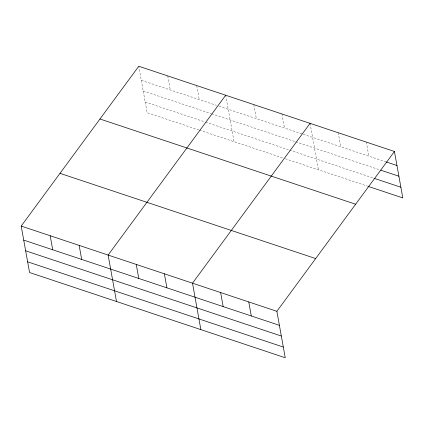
<?xml version="1.0" encoding="UTF-8"?>
<svg xmlns="http://www.w3.org/2000/svg" width="424" height="424" viewBox="0 0 424 424"><rect width="100%" height="100%" fill="white"/><g stroke="black" fill="none" stroke-linecap="round" stroke-linejoin="round"><path stroke-width="0.32" stroke-dasharray="2.12 1.59" d="M141.293 80.3L216.51 105.369M218.975 106.191L302.598 134.069M303.224 134.275L385.723 161.777M143.217 90.99L211.035 113.595M211.65 113.802L295.146 141.632M295.772 141.844L379.517 169.759M145.199 102.004L204.999 121.942M205.619 122.144L288.378 149.73M289.629 150.149L372.749 177.857M198.909 129.961L147.123 112.699L138.765 66.255M199.524 130.168L282.803 157.924M285.299 158.756L367.799 186.258M366.32 142.109L368.848 156.149M338.193 132.733L340.721 146.773M310.071 123.358L318.424 169.801M281.944 113.982L284.472 128.027M253.822 104.606L256.345 118.651M225.695 95.23L234.053 141.674M196.72 85.574L199.248 99.619M167.74 75.912L170.268 89.957"/><path stroke-width="0.64" d="M394.442 151.479L276.877 311.301L285.235 357.745L29.558 272.521L21.2 226.077L138.765 66.255L394.442 151.479L402.8 197.923L368.424 186.465M225.695 95.23L108.131 255.052L116.489 301.496M310.071 123.358L192.507 283.179L200.859 329.618M386.344 161.984L396.97 165.524M380.768 170.178L398.894 176.214M374 178.276L400.876 187.233M99.969 118.996L355.646 204.225M59.996 173.337L315.673 258.561M21.2 226.077L276.877 311.301M23.728 240.122L279.405 325.346M25.652 250.812L281.329 336.036M27.634 261.825L283.311 347.055M248.756 301.925L251.284 315.97M220.628 292.555L223.157 306.594M164.38 273.803L166.908 287.848M136.258 264.428L138.781 278.473M79.156 245.395L81.678 259.44M50.175 235.733L52.703 249.778"/></g></svg>
